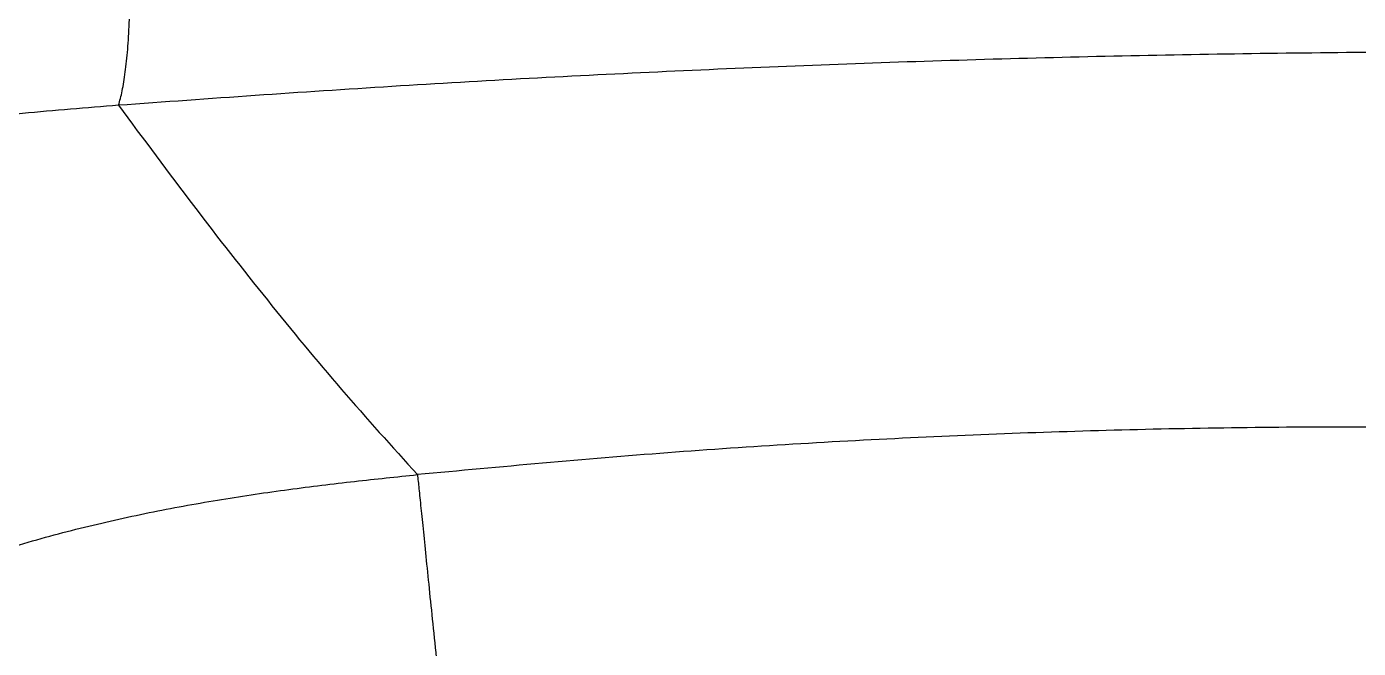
# Model space of a CAD drawing. Extents: x 939 to 1039, y 781 to 934.
# Drawn here: x 984 to 990.95, y 859.15 to 862.4 of the extents above; entities that cross this region are included whole.
import ezdxf

# ---------------------------------------------------------------- set-up
doc = ezdxf.new("R2010")
doc.units = 0
doc.header["$MEASUREMENT"] = 0
doc.layers.add('1', color=4, linetype='Continuous')

# ---------------------------------------------------------------- blocks, each defined once
blk = doc.blocks.new('Envoy')
at = {"layer": '1', "color": 3, "linetype": 'Continuous', "lineweight": 25}
for points, knots in [([(45.8276, 62.8139), (45.8343, 62.8376), (45.8476, 62.885), (45.8635, 62.9844), (45.876, 63.1027), (45.8846, 63.2399), (45.8892, 63.3932), (45.8899, 63.5603), (45.8865, 63.7383), (45.8791, 63.9243), (45.8678, 64.1152), (45.8528, 64.3078), (45.8346, 64.4996), (45.8199, 64.623), (45.8126, 64.6847)], [0, 0, 0, 0, 0.083339, 0.166678, 0.25001, 0.333339, 0.416669, 0.5, 0.583332, 0.666662, 0.749991, 0.833323, 0.916661, 1, 1, 1, 1]), ([(60.1707, 62.8247), (59.6956, 62.858), (58.7461, 62.9247), (57.3133, 62.9991), (55.8775, 63.0536), (54.4391, 63.0858), (52.9994, 63.0959), (51.5597, 63.0836), (50.1212, 63.0493), (48.6852, 62.9927), (47.2523, 62.9161), (46.3027, 62.848), (45.8276, 62.8139)], [0, 0, 0, 0, 0.1001626, 0.2001957, 0.3001434, 0.4000416, 0.4999206, 0.5998073, 0.6997278, 0.7997098, 0.8997867, 1, 1, 1, 1]), ([(45.8276, 62.8139), (45.6607, 62.8006), (45.3272, 62.7739), (44.8278, 62.7178), (44.331, 62.6419), (43.8379, 62.5401), (43.378, 62.4149), (42.9535, 62.2686), (42.5653, 62.1051), (42.1887, 61.9131), (41.8258, 61.6892), (41.4767, 61.433), (41.266, 61.2356), (41.1595, 61.1358)], [0, 0, 0, 0, 0.09824, 0.196299, 0.294316, 0.392616, 0.491553, 0.574289, 0.657182, 0.740556, 0.825082, 0.911663, 1, 1, 1, 1]), ([(45.8276, 62.8139), (45.9584, 62.6371), (46.2208, 62.2824), (46.6047, 61.7938), (46.9892, 61.3266), (47.2546, 61.0335), (47.3875, 60.8867)], [0, 0, 0, 0, 0.248342, 0.49817, 0.748687, 1, 1, 1, 1]), ([(59.2544, 60.5914), (58.8143, 60.6586), (57.9348, 60.7927), (56.6086, 60.9386), (55.28, 61.0459), (53.9492, 61.1124), (52.6253, 61.1402), (51.3087, 61.131), (50.0004, 61.0857), (48.6926, 61.0079), (47.8227, 60.9271), (47.3875, 60.8867)], [0, 0, 0, 0, 0.112175, 0.224213, 0.336163, 0.448067, 0.559959, 0.669872, 0.779832, 0.889865, 1, 1, 1, 1]), ([(41.3248, 55.6692), (41.3628, 55.8208), (41.4407, 56.1321), (41.5671, 56.6093), (41.7209, 57.1032), (41.8923, 57.5473), (42.0752, 57.9348), (42.2578, 58.2632), (42.4669, 58.5818), (42.7026, 58.8865), (42.964, 59.1735), (43.2494, 59.4394), (43.5559, 59.6818), (43.8805, 59.8992), (44.2193, 60.0909), (44.5689, 60.257), (44.9256, 60.3986), (45.2861, 60.5173), (45.6475, 60.6153), (46.0072, 60.6949), (46.363, 60.7591), (46.7133, 60.8106), (47.0541, 60.8523), (47.2782, 60.8754), (47.3875, 60.8867)], [0, 0, 0, 0, 0.053483, 0.109794, 0.16891, 0.230457, 0.27262, 0.315522, 0.359012, 0.402952, 0.447217, 0.491694, 0.536263, 0.580808, 0.625217, 0.669378, 0.71317, 0.75649, 0.799209, 0.84128, 0.882519, 0.922921, 0.962394, 1, 1, 1, 1]), ([(47.3875, 60.8867), (47.3899, 60.8638), (47.3945, 60.8182), (47.405, 60.7162), (47.4177, 60.5914), (47.4329, 60.443), (47.4502, 60.2739), (47.4695, 60.086), (47.4903, 59.883), (47.5052, 59.7372), (47.5126, 59.6644)], [0, 0, 0, 0, 0.1250032, 0.2500057, 0.3750051, 0.500004, 0.6250026, 0.7500024, 0.8750015, 1, 1, 1, 1])]:
    blk.add_open_spline(points, degree=3, knots=knots, dxfattribs=at)

msp = doc.modelspace()

# ---------------------------------------------------------------- block references
at = {"layer": '1'}
msp.add_blockref('Envoy', (938.6538, 799.1744), dxfattribs=at)

doc.saveas('drawing.dxf')
